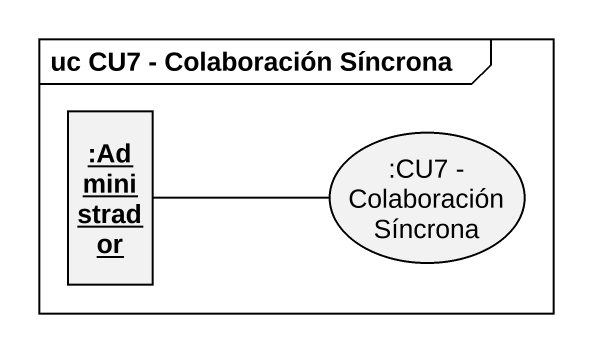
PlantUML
@startuml
mainframe uc CU7 - Colaboración Síncrona
allowmixing
hide circle
hide empty members
object ":Administrador" as Administrador
usecase ":CU7 - Colaboración Síncrona" as CU7_Colaboración_Síncrona
CU7_Colaboración_Síncrona -left- Administrador
@enduml
